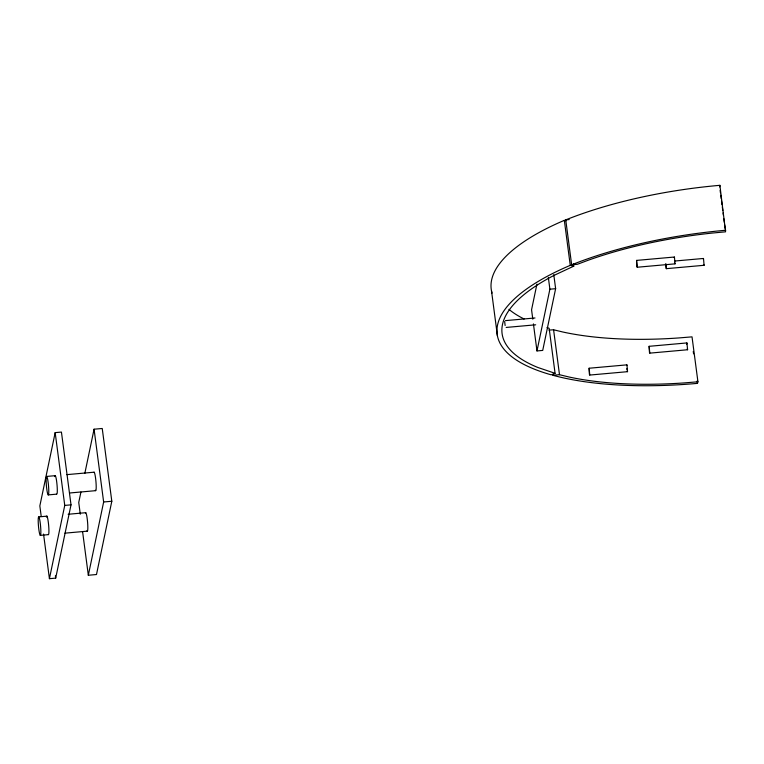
<?xml version="1.0" encoding="UTF-8"?>
<svg xmlns="http://www.w3.org/2000/svg" width="764" height="764" viewBox="0 0 764 764"><rect width="100%" height="100%" fill="white"/><g stroke="black" fill="none" stroke-linecap="round" stroke-linejoin="round"><path stroke-width="1.15" d="M686.76 344.182L686.912 342.931L687.59 349.75L649.811 353.13L649.457 352.385L649.123 346.312L686.912 342.931M626.719 365.488L626.957 364.886L627.54 371.676L589.751 375.057L589.397 374.312L589.073 368.238L626.852 364.858M674.211 257.669L674.44 257.057L675.023 263.857L637.233 267.238L636.88 266.483L636.555 260.409L674.335 257.029M703.272 259.101L703.501 258.49L704.083 265.289L666.294 268.67L665.473 263.857M719.669 186.884L719.889 185.318A218.428 75.426 -7.5 0 0 565.742 219.879L571.653 264.812L577.393 264.287L588.099 260.276A208.782 72.093 -7.5 0 1 712.306 233.058L725.58 231.817L719.889 185.318M43.548 534.074L49.421 578.682L55.686 578.119L71.014 504.851L61.435 432.071L55.17 432.634L39.843 505.902L41.227 516.474M49.421 578.682L64.749 505.415L55.17 432.634M80.936 492.006L78.74 502.473L80.287 514.21M84.823 473.403L94.067 429.206L102.233 428.48L111.811 501.251L96.484 574.528L88.328 575.254L82.608 531.82M88.328 575.254L103.646 501.986L94.067 429.206M536.92 284.17L531.563 309.792L532.804 319.199M553.776 274.582L555.629 288.687L542.717 350.418L536.977 350.934L549.889 289.193L548.342 277.447M697.933 381.79L684.792 382.869A207.187 71.539 -7.5 0 1 568.75 376.938L559.496 374.713L552.62 375.21A218.428 75.426 -7.5 0 0 697.465 383.375L697.933 381.79L692.022 336.857L678.871 337.936A207.187 71.539 -7.5 0 1 562.839 332.006L553.585 329.781L548.991 330.115M589.751 375.057L589.168 368.258M637.233 267.238L636.555 260.409M666.294 268.67L666.208 264.038M649.811 353.13L649.123 346.312M573.449 263.847L573.754 266.159L553.995 275.412A213.452 73.707 -7.5 0 0 537.942 367.513L555.075 373.309L549.154 328.31L547.014 327.584M555.075 373.309L551.178 374.818A218.428 75.426 -7.5 0 1 570.259 265.347L564.329 220.347L566.076 220.748M565.742 219.879L569.18 219.564M675.061 261.002L703.396 258.471M549.889 289.193L555.629 288.687M505.491 320.622L535.01 317.977M506.169 327.441L535.698 324.805M46.699 476.43L54.998 475.695M66.86 474.635L94.125 472.2M48.208 494.91A9.292 1.05 84.9 0 0 48.027 481.521A9.292 1.05 84.9 0 0 46.126 480.585A9.292 1.05 84.9 0 0 48.208 494.91L56.507 494.165M69.553 493L95.634 490.669M64.749 505.415L71.014 504.851M103.646 501.986L111.811 501.251M38.773 516.884L46.996 516.158M68.13 514.267L85.749 512.692M40.282 535.363A9.292 1.05 84.9 0 0 40.1 521.974A9.292 1.05 84.9 0 0 38.2 521.038A9.292 1.05 84.9 0 0 40.282 535.363L48.504 534.628M64.94 533.157L87.258 531.161M570.259 265.347L573.754 266.159M704.083 265.289L703.73 264.545M675.023 263.857L674.669 263.102M687.59 349.75L687.247 349.005M627.54 371.676L627.187 370.932M504.66 321.472L505.128 325.54M720.137 190.437L720.442 192.795M720.758 195.164L721.226 198.716M721.531 201.075L721.999 204.628M722.314 206.987L722.782 210.539M723.088 212.898L723.403 215.267M723.871 218.81L724.339 222.362M724.644 224.721L725.112 228.274M693.263 351.459L693.569 353.818M697.15 381.016L697.465 383.375M553.585 329.781L559.496 374.713M533.425 323.898L536.977 350.934M491.519 290.96L497.44 335.959M55.38 575.779L55.686 578.119M626.843 368.62L626.938 369.489M85.492 512.864A9.292 1.05 84.9 0 1 87.602 522.471A9.292 1.05 84.9 0 1 86.943 530.713M93.867 472.372A9.292 1.05 84.9 0 1 95.977 481.969A9.292 1.05 84.9 0 1 95.328 490.211M46.394 517.085A9.292 1.05 84.9 0 1 48.466 523.493A9.292 1.05 84.9 0 1 48.352 534.59M54.779 476.593A9.292 1.05 84.9 0 1 56.842 482.991A9.292 1.05 84.9 0 1 56.737 494.098M524.123 318.989A213.452 73.707 -7.5 0 1 508.948 309.353M492.035 293.099A218.428 75.426 -7.5 0 1 564.329 220.347M571.653 264.812A218.428 75.426 -7.5 0 1 725.8 230.25"/></g></svg>
